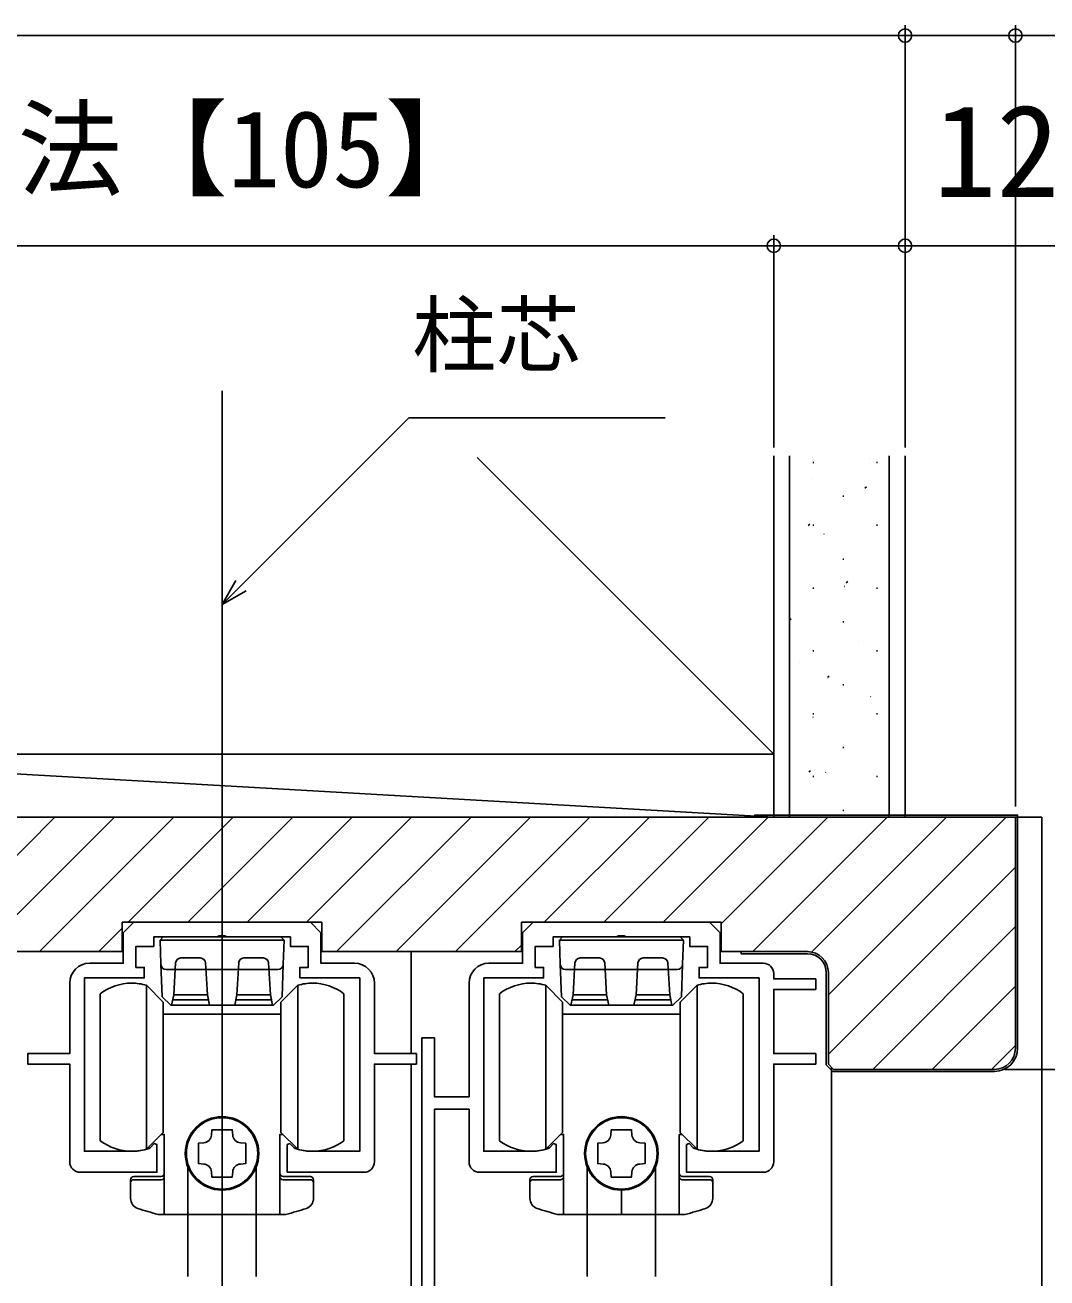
# Model space of a CAD drawing. Units: millimetres, scale not verified. Extents: x -525 to 525, y -783 to 779.
# Drawn here: x -339.6 to -242.3, y 454.9 to 574.1 of the extents above; entities that cross this region are included whole.
import ezdxf
from ezdxf.enums import TextEntityAlignment as Align

# ---------------------------------------------------------------- set-up
doc = ezdxf.new("R2010")
doc.units = ezdxf.units.MM
doc.header["$LTSCALE"] = 4
for name, color, linetype in [('0-3_YKK_11', 7, 'Continuous'), ('0-4_YKK_12', 2, 'Continuous'), ('0-5_YKK_13', 4, 'Continuous'), ('0-7_YKK_D', 6, 'Continuous'), ('0-9_YSS_K', 3, 'Continuous'), ('0-A_YSS_KE', 3, 'Continuous')]:
    doc.layers.add(name, color=color, linetype=linetype)
doc.styles.add('ＭＳ ゴシック', font='')
doc.styles.get('ＭＳ ゴシック').set_extended_font_data('MS Gothic')

msp = doc.modelspace()

# ---------------------------------------------------------------- linework, layer by layer
at = {"layer": '0-3_YKK_11'}
msp.add_line((-301.805, 477.703), (-301.805, 448.303), dxfattribs=at)
for points in [[(-396.305, 498.703), (-245.305, 498.703), (-245.305, 476.703)], [(-265.105, 485.903), (-273.305, 485.903), (-273.305, 488.703), (-292.305, 488.703), (-292.305, 485.903), (-311.305, 485.903), (-311.305, 488.703), (-330.305, 488.703), (-330.305, 485.903), (-349.305, 485.903), (-349.305, 488.703), (-368.305, 488.703), (-368.305, 485.903), (-376.505, 485.903)], [(-333.405, 484.803), (-330.205, 484.803), (-330.205, 487.703), (-329.205, 488.703)], [(-329.205, 488.703), (-312.405, 488.703), (-311.405, 487.703), (-311.405, 484.803), (-308.205, 484.803)], [(-269.305, 484.803), (-273.405, 484.803), (-273.405, 487.703), (-274.405, 488.703), (-291.205, 488.703), (-292.205, 487.703), (-292.205, 484.803), (-295.405, 484.803)], [(-312.155, 466.903), (-307.705, 466.903), (-307.705, 483.403), (-313.405, 483.403), (-313.405, 484.403), (-312.605, 484.403), (-312.605, 486.403), (-314.305, 486.403), (-314.305, 487.303), (-320.347, 487.303), (-320.53, 487.423), (-321.08, 487.423), (-321.264, 487.303), (-327.305, 487.303), (-327.305, 486.403), (-329.005, 486.403), (-329.005, 484.403), (-328.205, 484.403), (-328.205, 483.403), (-333.905, 483.403), (-333.905, 466.903), (-329.455, 466.903)], [(-291.455, 466.903), (-295.905, 466.903), (-295.905, 483.403), (-290.205, 483.403), (-290.205, 484.403), (-291.005, 484.403), (-291.005, 486.403), (-289.305, 486.403), (-289.305, 487.303), (-283.264, 487.303), (-283.08, 487.423), (-282.53, 487.423), (-282.347, 487.303), (-276.305, 487.303), (-276.305, 486.403), (-274.605, 486.403), (-274.605, 484.403), (-275.405, 484.403), (-275.405, 483.403), (-269.705, 483.403), (-269.705, 466.903), (-274.155, 466.903)], [(-335.305, 465.903), (-335.305, 475.203), (-339.305, 475.203), (-339.305, 476.203), (-335.305, 476.203), (-335.305, 482.903)], [(-306.305, 482.903), (-306.305, 476.203), (-302.305, 476.203), (-302.305, 475.203), (-306.305, 475.203), (-306.305, 465.903)], [(-297.305, 482.903), (-297.305, 472.103), (-300.605, 472.103), (-300.605, 477.703), (-301.805, 477.703)], [(-268.305, 465.903), (-268.305, 475.203), (-264.305, 475.203), (-264.305, 476.203), (-268.305, 476.203), (-268.305, 482.303), (-264.305, 482.303), (-264.305, 483.303), (-268.305, 483.303), (-268.305, 483.803)], [(-247.305, 474.703), (-262.605, 474.703), (-263.105, 475.203), (-263.105, 483.903)], [(-300.605, 448.303), (-300.605, 470.903), (-297.305, 470.903), (-297.305, 465.903)], [(-327.77, 467.168), (-327.65, 467.241), (-327.252, 467.639), (-327.005, 467.537), (-327.005, 464.903), (-334.305, 464.903)], [(-307.305, 464.903), (-314.605, 464.903), (-314.605, 467.537), (-314.358, 467.639), (-313.96, 467.241), (-313.84, 467.168)], [(-296.305, 464.903), (-289.005, 464.903), (-289.005, 467.537), (-289.252, 467.639), (-289.65, 467.241), (-289.77, 467.168)], [(-275.84, 467.168), (-275.96, 467.241), (-276.358, 467.639), (-276.605, 467.537), (-276.605, 464.903), (-269.305, 464.903)]]:
    msp.add_lwpolyline(points, dxfattribs=at)
for centre, radius, start, end in [((-265.105, 483.903), 2, 0, 90), ((-333.405, 482.903), 1.9, 90.00001, 179.99999), ((-308.205, 482.903), 1.9, 0.00001, 89.99999), ((-295.405, 482.903), 1.9, 90.00001, 179.99999), ((-269.305, 483.803), 1, 0.00001, 89.99999), ((-247.305, 476.703), 2, 270, 0), ((-329.455, 472.403), 5.5, 270, 287.83761), ((-312.155, 472.403), 5.5, 252.16239, 270), ((-291.455, 472.403), 5.5, 270, 287.83761), ((-274.155, 472.403), 5.5, 252.16239, 270), ((-334.305, 465.903), 1, 180.00001, 269.99999), ((-307.305, 465.903), 1, 270.00001, 359.99999), ((-296.305, 465.903), 1, 180.00001, 269.99999), ((-269.305, 465.903), 1, 270.00001, 359.99999)]:
    msp.add_arc(centre, radius, start, end, dxfattribs=at)
at = {"layer": '0-4_YKK_12'}
for p, q in [((-320.805, 539.277), (-320.805, 182)), ((-242.805, 498.703), (-245.305, 498.703)), ((-242.805, 498.703), (-242.805, 329.205)), ((-302.805, 485.903), (-302.805, 476.203)), ((-302.805, 475.203), (-302.805, 329.205)), ((-262.805, 474.903), (-262.805, 329.205))]:
    msp.add_line(p, q, dxfattribs=at)
at = {"layer": '0-5_YKK_13'}
for p, q in [((-326.705, 487.003), (-326.405, 487.303)), ((-326.705, 487.003), (-326.625, 484.703)), ((-320.805, 487.303), (-326.405, 487.303)), ((-315.205, 487.303), (-320.805, 487.303)), ((-315.205, 487.303), (-314.905, 487.003)), ((-288.705, 487.003), (-288.405, 487.303)), ((-288.705, 487.003), (-288.625, 484.703)), ((-282.805, 487.303), (-288.405, 487.303)), ((-277.205, 487.303), (-282.805, 487.303)), ((-277.205, 487.303), (-276.905, 487.003)), ((-322.884, 485.303), (-324.727, 485.303)), ((-316.884, 485.303), (-318.727, 485.303)), ((-284.884, 485.303), (-286.727, 485.303)), ((-278.884, 485.303), (-280.727, 485.303)), ((-326.625, 484.703), (-326.517, 481.603)), ((-320.805, 484.203), (-326.125, 484.203)), ((-325.226, 484.825), (-325.405, 481.803)), ((-322.205, 481.803), (-322.384, 484.825)), ((-315.486, 484.203), (-320.805, 484.203)), ((-319.226, 484.825), (-319.405, 481.803)), ((-316.205, 481.803), (-316.384, 484.825)), ((-315.094, 481.603), (-314.986, 484.703)), ((-288.625, 484.703), (-288.517, 481.603)), ((-282.805, 484.203), (-288.125, 484.203)), ((-287.226, 484.825), (-287.405, 481.803)), ((-284.205, 481.803), (-284.384, 484.825)), ((-277.486, 484.203), (-282.805, 484.203)), ((-281.226, 484.825), (-281.405, 481.803)), ((-278.205, 481.803), (-278.384, 484.825)), ((-277.094, 481.603), (-276.986, 484.703)), ((-332.405, 481.904), (-332.405, 474.904)), ((-328.005, 482.704), (-326.405, 481.104)), ((-328.005, 482.704), (-328.005, 467.104)), ((-319.405, 481.803), (-319.605, 480.803)), ((-316.205, 481.803), (-319.405, 481.803)), ((-316.005, 480.803), (-316.205, 481.803)), ((-315.205, 481.104), (-313.605, 482.704)), ((-313.605, 467.104), (-313.605, 482.704)), ((-309.205, 474.904), (-309.205, 481.904)), ((-294.405, 481.904), (-294.405, 474.904)), ((-290.005, 482.704), (-288.405, 481.104)), ((-290.005, 482.704), (-290.005, 467.104)), ((-281.405, 481.803), (-281.605, 480.803)), ((-278.205, 481.803), (-281.405, 481.803)), ((-278.005, 480.803), (-278.205, 481.803)), ((-277.205, 481.104), (-275.605, 482.704)), ((-275.605, 467.104), (-275.605, 482.704)), ((-271.205, 474.904), (-271.205, 481.904)), ((-325.689, 480.803), (-326.517, 481.603)), ((-326.405, 468.704), (-326.405, 481.104)), ((-322.105, 481.303), (-325.505, 481.303)), ((-320.805, 480.803), (-319.597, 480.803)), ((-319.597, 480.803), (-315.922, 480.803)), ((-316.105, 481.303), (-319.505, 481.303)), ((-315.094, 481.603), (-315.922, 480.803)), ((-315.205, 481.104), (-315.205, 468.704)), ((-287.689, 480.803), (-288.517, 481.603)), ((-288.405, 468.704), (-288.405, 481.104)), ((-284.105, 481.303), (-287.505, 481.303)), ((-282.805, 480.803), (-281.597, 480.803)), ((-281.597, 480.803), (-277.922, 480.803)), ((-278.105, 481.303), (-281.505, 481.303)), ((-277.094, 481.603), (-277.922, 480.803)), ((-277.205, 481.104), (-277.205, 468.704)), ((-320.805, 479.954), (-326.405, 479.954)), ((-315.205, 479.954), (-320.805, 479.954)), ((-282.805, 479.954), (-288.405, 479.954)), ((-277.205, 479.954), (-282.805, 479.954)), ((-332.405, 474.904), (-332.405, 467.904)), ((-309.205, 467.904), (-309.205, 474.904)), ((-294.405, 474.904), (-294.405, 467.904)), ((-271.205, 467.904), (-271.205, 474.904)), ((-326.405, 468.704), (-328.005, 467.104)), ((-321.813, 468.449), (-321.775, 468.954)), ((-313.605, 467.104), (-315.205, 468.704)), ((-288.405, 468.704), (-290.005, 467.104)), ((-283.813, 468.449), (-283.775, 468.954)), ((-275.605, 467.104), (-277.205, 468.704)), ((-324.055, 455.004), (-324.055, 465.405)), ((-317.555, 455.004), (-317.555, 465.405)), ((-286.055, 455.004), (-286.055, 465.405)), ((-279.555, 455.004), (-279.555, 465.405)), ((-329.505, 462.422), (-329.505, 464.204)), ((-326.605, 464.504), (-329.205, 464.504)), ((-326.605, 464.204), (-329.205, 464.204)), ((-312.405, 464.504), (-315.005, 464.504)), ((-312.405, 464.204), (-315.005, 464.204)), ((-312.105, 464.204), (-312.105, 462.422)), ((-291.505, 462.422), (-291.505, 464.204)), ((-288.605, 464.504), (-291.205, 464.504)), ((-288.605, 464.204), (-291.205, 464.204)), ((-274.405, 464.504), (-277.005, 464.504)), ((-274.405, 464.204), (-277.005, 464.204)), ((-274.105, 464.204), (-274.105, 462.422)), ((-320.805, 463.204), (-320.805, 460.904)), ((-320.805, 460.904), (-320.805, 463.204)), ((-282.805, 463.204), (-282.805, 460.904)), ((-282.805, 460.904), (-282.805, 463.204)), ((-320.805, 460.904), (-326.883, 460.904)), ((-314.728, 460.904), (-320.805, 460.904)), ((-282.805, 460.904), (-288.883, 460.904)), ((-276.728, 460.904), (-282.805, 460.904))]:
    msp.add_line(p, q, dxfattribs=at)
for points in [[(-314.986, 484.703), (-314.905, 487.003), (-326.705, 487.003)], [(-276.986, 484.703), (-276.905, 487.003), (-288.705, 487.003)], [(-322.005, 480.803), (-322.205, 481.803), (-325.405, 481.803), (-325.605, 480.803)], [(-284.005, 480.803), (-284.205, 481.803), (-287.405, 481.803), (-287.605, 480.803)], [(-325.689, 480.803), (-322.014, 480.803), (-320.805, 480.803)], [(-287.689, 480.803), (-284.014, 480.803), (-282.805, 480.803)], [(-321.775, 468.954), (-319.835, 468.954), (-319.797, 468.449)], [(-283.775, 468.954), (-281.835, 468.954), (-281.797, 468.449)], [(-326.305, 460.904), (-326.305, 468.504), (-326.605, 468.504)], [(-322.551, 465.695), (-323.055, 465.734), (-323.055, 467.674), (-322.551, 467.712)], [(-319.06, 467.712), (-318.555, 467.674), (-318.555, 465.734), (-319.06, 465.695)], [(-315.005, 468.504), (-315.305, 468.504), (-315.305, 460.904)], [(-288.305, 460.904), (-288.305, 468.504), (-288.605, 468.504)], [(-284.551, 465.695), (-285.055, 465.734), (-285.055, 467.674), (-284.551, 467.712)], [(-281.06, 467.712), (-280.555, 467.674), (-280.555, 465.734), (-281.06, 465.695)], [(-277.005, 468.504), (-277.305, 468.504), (-277.305, 460.904)], [(-319.797, 464.958), (-319.835, 464.454), (-321.775, 464.454), (-321.813, 464.958)], [(-281.797, 464.958), (-281.835, 464.454), (-283.775, 464.454), (-283.813, 464.958)]]:
    msp.add_lwpolyline(points, dxfattribs=at)
for centre in [(-320.805, 466.704), (-282.805, 466.704)]:
    msp.add_circle(centre, 3.4, dxfattribs=at)
for centre, radius, start, end in [((-324.727, 484.803), 0.5, 90, 177.4552), ((-322.884, 484.803), 0.5, 2.5448, 90), ((-318.727, 484.803), 0.5, 90, 177.4552), ((-316.884, 484.803), 0.5, 2.5448, 90), ((-286.727, 484.803), 0.5, 90, 177.4552), ((-284.884, 484.803), 0.5, 2.5448, 90), ((-280.727, 484.803), 0.5, 90, 177.4552), ((-278.884, 484.803), 0.5, 2.5448, 90), ((-326.125, 484.703), 0.5, 182, 270), ((-315.486, 484.703), 0.5, 270, 358), ((-288.125, 484.703), 0.5, 182, 270), ((-277.486, 484.703), 0.5, 270, 358), ((-329.405, 477.904), 5, 90, 126.8699), ((-329.405, 477.904), 5, 73.7398, 90), ((-312.205, 477.904), 5, 90, 106.2602), ((-312.205, 477.904), 5, 53.1301, 90), ((-291.405, 477.904), 5, 90, 126.8699), ((-291.405, 477.904), 5, 73.7398, 90), ((-274.205, 477.904), 5, 90, 106.2602), ((-274.205, 477.904), 5, 53.1301, 90), ((-320.805, 466.704), 3.5, 90, 270), ((-320.805, 466.704), 3.5, 270, 90), ((-282.805, 466.704), 3.5, 90, 270), ((-282.805, 466.704), 3.5, 270, 90), ((-329.405, 471.904), 5, 233.1301, 270), ((-322.611, 468.51), 0.8, 274.33284, 355.66716), ((-318.999, 468.51), 0.8, 184.33284, 265.66716), ((-312.205, 471.904), 5, 270, 306.8699), ((-291.405, 471.904), 5, 233.1301, 270), ((-284.611, 468.51), 0.8, 274.33284, 355.66716), ((-280.999, 468.51), 0.8, 184.33284, 265.66716), ((-274.205, 471.904), 5, 270, 306.8699), ((-329.405, 471.904), 5, 270, 286.2602), ((-312.205, 471.904), 5, 253.7398, 270), ((-291.405, 471.904), 5, 270, 286.2602), ((-274.205, 471.904), 5, 253.7398, 270), ((-322.611, 464.898), 0.8, 4.33284, 85.66716), ((-318.999, 464.898), 0.8, 94.33284, 175.66716), ((-284.611, 464.898), 0.8, 4.33284, 85.66716), ((-280.999, 464.898), 0.8, 94.33284, 175.66716), ((-329.205, 464.204), 0.3, 90, 180), ((-329.205, 463.904), 0.3, 90, 180), ((-326.605, 464.804), 0.3, 270, 0), ((-326.605, 464.504), 0.3, 270, 0), ((-315.005, 464.804), 0.3, 180, 270), ((-315.005, 464.504), 0.3, 180, 270), ((-312.405, 464.204), 0.3, 0, 90), ((-312.405, 463.904), 0.3, 0, 90), ((-291.205, 464.204), 0.3, 90, 180), ((-291.205, 463.904), 0.3, 90, 180), ((-288.605, 464.804), 0.3, 270, 0), ((-288.605, 464.504), 0.3, 270, 0), ((-277.005, 464.804), 0.3, 180, 270), ((-277.005, 464.504), 0.3, 180, 270), ((-274.405, 464.204), 0.3, 0, 90), ((-274.405, 463.904), 0.3, 0, 90), ((-328.505, 462.422), 1, 180, 251.28667), ((-320.805, 485.154), 25, 251.28667, 255.93013), ((-320.805, 485.154), 25, 284.06987, 288.71333), ((-313.105, 462.422), 1, 288.71333, 0), ((-290.505, 462.422), 1, 180, 251.28667), ((-282.805, 485.154), 25, 251.28667, 255.93013), ((-282.805, 485.154), 25, 284.06987, 288.71333), ((-275.105, 462.422), 1, 288.71333, 0)]:
    msp.add_arc(centre, radius, start, end, dxfattribs=at)
at = {"layer": '0-7_YKK_D'}
for p, q in [((-255.805, 533.881), (-255.805, 574.074)), ((-245.305, 499.703), (-245.305, 574.074)), ((-255.805, 573.074), (-385.805, 573.074)), ((-268.305, 534.074), (-268.305, 554.074)), ((-268.305, 533.881), (-268.305, 554.074)), ((-255.805, 534.074), (-255.805, 554.074)), ((-268.305, 553.074), (-373.305, 553.074)), ((-246.305, 474.703), (-181.805, 474.703))]:
    msp.add_line(p, q, dxfattribs=at)
for points in [[(-255.805, 573.074), (-245.305, 573.074), (-211.755, 573.074)], [(-268.305, 553.074), (-255.805, 553.074), (-222.255, 553.074)], [(-320.805, 518.926), (-319.002, 520.729), (-303.04, 536.69), (-278.649, 536.69)], [(-318.519, 520.246), (-320.805, 518.926), (-319.485, 521.212)]]:
    msp.add_lwpolyline(points, dxfattribs=at)
for centre in [(-255.805, 573.074), (-255.805, 573.074), (-245.305, 573.074), (-268.305, 553.074), (-268.305, 553.074), (-255.805, 553.074)]:
    msp.add_circle(centre, 0.637, dxfattribs=at)
at = {"layer": '0-9_YSS_K'}
for p, q in [((-268.305, 504.703), (-296.534, 532.932)), ((-268.305, 498.703), (-268.305, 533.074)), ((-266.805, 533.074), (-266.805, 498.703)), ((-257.305, 498.703), (-257.305, 533.074)), ((-255.805, 533.074), (-255.805, 498.703)), ((-264.595, 532.464), (-264.495, 532.464)), ((-259.236, 532.834), (-259.218, 532.84)), ((-258.515, 532.464), (-258.415, 532.464)), ((-264.723, 530.891), (-264.704, 530.898)), ((-259.651, 530.018), (-259.485, 530.128)), ((-261.745, 529.234), (-261.645, 529.234)), ((-265.03, 526.458), (-264.863, 526.568)), ((-264.595, 526.484), (-264.495, 526.484)), ((-258.515, 526.484), (-258.415, 526.484)), ((-263.525, 525.633), (-263.506, 525.64)), ((-261.745, 523.254), (-261.645, 523.254)), ((-261.42, 521.011), (-261.253, 521.122)), ((-264.595, 520.504), (-264.495, 520.504)), ((-261.573, 520.643), (-261.554, 520.649)), ((-258.515, 520.504), (-258.415, 520.504)), ((-266.799, 517.451), (-266.632, 517.562)), ((-261.745, 517.274), (-261.645, 517.274)), ((-260.281, 515.418), (-260.262, 515.425)), ((-264.595, 514.524), (-264.495, 514.524)), ((-258.515, 514.524), (-258.415, 514.524)), ((-265.861, 513.442), (-265.843, 513.449)), ((-263.189, 512.005), (-263.022, 512.115)), ((-261.745, 511.294), (-261.645, 511.294)), ((-259.083, 510.16), (-259.064, 510.167)), ((-264.595, 508.544), (-264.495, 508.544)), ((-264.569, 508.218), (-264.55, 508.224)), ((-258.515, 508.544), (-258.415, 508.544)), ((-268.305, 504.703), (-373.305, 504.703)), ((-261.745, 505.314), (-261.645, 505.314)), ((-264.958, 502.999), (-264.791, 503.109)), ((-264.595, 502.564), (-264.495, 502.564)), ((-263.372, 502.96), (-263.353, 502.967)), ((-258.515, 502.564), (-258.415, 502.564)), ((-349.305, 486.104), (-336.706, 498.703)), ((-343.849, 485.903), (-331.049, 498.703)), ((-338.192, 485.903), (-325.392, 498.703)), ((-329.735, 488.703), (-319.735, 498.703)), ((-324.079, 488.703), (-314.079, 498.703)), ((-318.422, 488.703), (-308.422, 498.703)), ((-312.765, 488.703), (-302.765, 498.703)), ((-309.908, 485.903), (-297.108, 498.703)), ((-304.251, 485.903), (-291.451, 498.703)), ((-298.594, 485.903), (-285.794, 498.703)), ((-290.137, 488.703), (-280.137, 498.703)), ((-284.481, 488.703), (-274.481, 498.703)), ((-278.824, 488.703), (-268.824, 498.703)), ((-273.305, 488.565), (-263.167, 498.703)), ((-270.31, 485.903), (-257.51, 498.703)), ((-264.696, 485.861), (-251.853, 498.703)), ((-263.105, 481.794), (-246.196, 498.703)), ((-261.745, 499.334), (-261.645, 499.334)), ((-263.105, 476.137), (-245.305, 493.937)), ((-332.535, 485.903), (-330.305, 488.133)), ((-258.883, 474.703), (-245.305, 488.281)), ((-292.937, 485.903), (-292.305, 486.535)), ((-253.226, 474.703), (-245.305, 482.624)), ((-247.569, 474.703), (-245.305, 476.967))]:
    msp.add_line(p, q, dxfattribs=at)
for points in [[(-268.305, 532.881), (-268.305, 508.703), (-268.305, 498.703)], [(-268.305, 504.703), (-373.305, 504.703), (-268.305, 498.703)], [(-373.305, 498.703), (-268.305, 498.703), (-255.805, 498.703)]]:
    msp.add_lwpolyline(points, dxfattribs=at)
at = {"layer": '0-A_YSS_KE'}
msp.add_line((-245.305, 476.703), (-245.305, 498.703), dxfattribs=at)
for points in [[(-245.305, 498.703), (-396.305, 498.703), (-396.305, 476.703)], [(-270.105, 498.703), (-270.105, 498.903), (-245.105, 498.903), (-245.105, 476.703)], [(-376.505, 485.903), (-368.305, 485.903), (-368.305, 488.703), (-349.305, 488.703), (-349.305, 485.903), (-330.305, 485.903), (-330.305, 488.703), (-311.305, 488.703), (-311.305, 485.903), (-292.305, 485.903), (-292.305, 488.703), (-273.305, 488.703), (-273.305, 485.903), (-265.105, 485.903)], [(-265.105, 485.703), (-271.405, 485.703), (-271.405, 485.903)], [(-247.305, 474.503), (-262.688, 474.503), (-263.305, 475.12), (-263.305, 483.903)], [(-263.105, 483.903), (-263.105, 475.203), (-262.605, 474.703), (-247.305, 474.703)]]:
    msp.add_lwpolyline(points, dxfattribs=at)
for centre, radius, start, end in [((-265.105, 483.903), 2, 0.00001, 89.99999), ((-265.105, 483.903), 1.8, 0.00001, 89.99999), ((-247.305, 476.703), 2.2, 270.00001, 359.99999), ((-247.305, 476.703), 2, 270.00001, 359.99999)]:
    msp.add_arc(centre, radius, start, end, dxfattribs=at)

# ---------------------------------------------------------------- texts
at = {"layer": '0-7_YKK_D', "style": 'ＭＳ ゴシック'}
for s, height, p in [('柱寸法【105】', 7.331, (-360.265, 556.437)), ('12.5', 8.798, (-253.096, 555.074)), ('柱芯', 5.865, (-302.711, 539.899))]:
    msp.add_text(s, height=height, dxfattribs=at).set_placement(p, align=Align.BOTTOM_LEFT)

doc.saveas('drawing.dxf')
